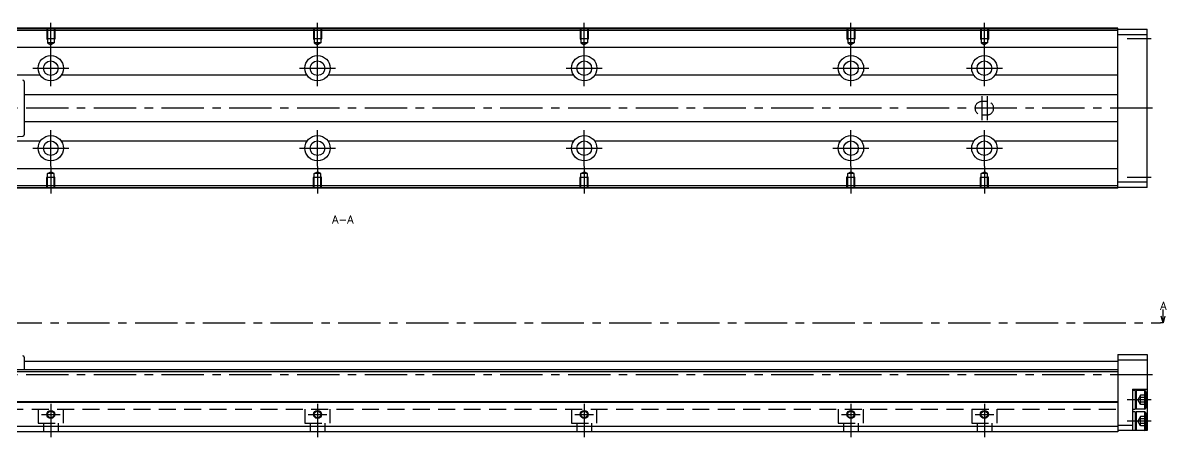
# Model space of a CAD drawing. Extents: x -2 to 803, y -8 to 279.
# Drawn here: x 374.3 to 802.9, y 8 to 163.3 of the extents above; entities that cross this region are included whole.
import ezdxf

# ---------------------------------------------------------------- set-up
doc = ezdxf.new("R2010")
doc.units = 0
doc.header["$LTSCALE"] = 0.5
doc.linetypes.add('CENTER', pattern=[50.8, 31.75, -6.35, 6.35, -6.35])
doc.linetypes.add('DASHED', pattern=[19.05, 12.7, -6.35])
for name, color, linetype in [('MSM_CENTER', 1, 'CENTER'), ('MSM_CONTINUOUS', 7, 'CONTINUOUS'), ('MSM_DASHED', 4, 'DASHED'), ('MSM_NARROW', 5, 'CONTINUOUS'), ('MSM_PART_NUMBER', 7, 'CONTINUOUS')]:
    doc.layers.add(name, color=color, linetype=linetype)
doc.styles.get("Standard").update_dxf_attribs({"font": 'txt.shx', "height": 3, "bigfont": 'bigfont.shx'})

msp = doc.modelspace()

# ---------------------------------------------------------------- linework, layer by layer
at = {"layer": 'MSM_CENTER'}
for p, q in [((384.76, 153.09), (384.76, 163.3)), ((484.76, 153.09), (484.76, 163.3)), ((584.76, 153.09), (584.76, 163.3)), ((684.76, 153.09), (684.76, 163.3)), ((734.76, 153.09), (734.76, 163.3)), ((797.26, 157.3), (788.26, 157.3)), ((384.76, 139.55), (384.76, 153.05)), ((484.76, 139.55), (484.76, 153.05)), ((584.76, 139.55), (584.76, 153.05)), ((684.76, 139.55), (684.76, 153.05)), ((734.76, 139.55), (734.76, 153.05)), ((378.01, 146.3), (391.51, 146.3)), ((478.01, 146.3), (491.51, 146.3)), ((578.01, 146.3), (591.51, 146.3)), ((678.01, 146.3), (691.51, 146.3)), ((728.01, 146.3), (741.51, 146.3)), ((733.76, 135.8), (733.76, 126.8)), ((735.76, 135.8), (735.76, 126.8)), ((797.76, 131.3), (196.26, 131.3)), ((384.76, 109.55), (384.76, 123.05)), ((484.76, 109.55), (484.76, 123.05)), ((584.76, 109.55), (584.76, 123.05)), ((684.76, 109.55), (684.76, 123.05)), ((734.76, 109.55), (734.76, 123.05)), ((378.01, 116.3), (391.51, 116.3)), ((478.01, 116.3), (491.51, 116.3)), ((578.01, 116.3), (591.51, 116.3)), ((678.01, 116.3), (691.51, 116.3)), ((728.01, 116.3), (741.51, 116.3)), ((384.76, 109.51), (384.76, 99.3)), ((484.76, 109.51), (484.76, 99.3)), ((584.76, 109.51), (584.76, 99.3)), ((684.76, 109.51), (684.76, 99.3)), ((734.76, 109.51), (734.76, 99.3)), ((797.26, 105.3), (788.26, 105.3)), ((187.76, 50.8), (800.76, 50.8)), ((797.76, 31.3), (196.26, 31.3)), ((797.26, 22), (788.26, 22)), ((384.76, 20.5), (384.76, 8)), ((484.76, 20.5), (484.76, 8)), ((584.76, 20.5), (584.76, 8)), ((684.76, 20.5), (684.76, 8)), ((734.76, 20.5), (734.76, 8)), ((381.26, 16.5), (388.26, 16.5)), ((481.26, 16.5), (488.26, 16.5)), ((581.26, 16.5), (588.26, 16.5)), ((681.26, 16.5), (688.26, 16.5)), ((731.26, 16.5), (738.26, 16.5)), ((797.26, 14), (788.26, 14))]:
    msp.add_line(p, q, dxfattribs=at)
at = {"layer": 'MSM_CONTINUOUS'}
for p, q in [((784.76, 161.3), (234.76, 161.3)), ((784.76, 161.1), (234.76, 161.1)), ((784.76, 160.4), (234.76, 160.4)), ((784.76, 101.3), (784.76, 161.3)), ((784.76, 161), (795.76, 161)), ((784.76, 159), (795.76, 159)), ((795.76, 101.6), (795.76, 161)), ((784.76, 154.05), (367.26, 154.05)), ((380.81, 143.66), (366.76, 143.66)), ((480.81, 143.66), (388.71, 143.66)), ((580.81, 143.66), (488.71, 143.66)), ((680.81, 143.66), (588.71, 143.66)), ((730.81, 143.66), (688.71, 143.66)), ((784.76, 143.66), (738.71, 143.66)), ((374.76, 141.3), (374.76, 121.3)), ((784.76, 136.3), (374.76, 136.3)), ((374.76, 126.3), (784.76, 126.3)), ((367.26, 120.27), (374.3, 120.8)), ((380.81, 118.94), (369.26, 118.94)), ((480.81, 118.94), (388.71, 118.94)), ((580.81, 118.94), (488.71, 118.94)), ((680.81, 118.94), (588.71, 118.94)), ((730.81, 118.94), (688.71, 118.94)), ((784.76, 118.94), (738.71, 118.94)), ((784.76, 108.55), (367.26, 108.55)), ((795.76, 103.6), (784.76, 103.6)), ((784.76, 102.2), (234.76, 102.2)), ((784.76, 101.5), (234.76, 101.5)), ((784.76, 101.3), (234.76, 101.3)), ((795.76, 101.6), (784.76, 101.6)), ((801.76, 50.8), (801.76, 55.8)), ((801.76, 50.8), (801.09, 53.3)), ((802.43, 53.3), (801.76, 50.8)), ((801.76, 50.8), (800.76, 50.8)), ((784.76, 39), (784.76, 10)), ((784.76, 39), (795.76, 39)), ((795.76, 39), (795.76, 10.5)), ((374.76, 38.03), (374.76, 33.2)), ((784.76, 36.3), (374.76, 36.3)), ((784.76, 37), (795.76, 37)), ((784.76, 33.2), (234.76, 33.2)), ((784.76, 32.5), (234.76, 32.5)), ((790.26, 26), (790.26, 10.5)), ((790.26, 26), (795.76, 26)), ((791.26, 25.5), (790.26, 25.5)), ((791.26, 25.5), (791.26, 18.5)), ((791.26, 25.1), (791.66, 25.5)), ((791.66, 25.5), (791.66, 18.5)), ((794.86, 25.5), (791.66, 25.5)), ((794.86, 25.5), (794.86, 18.5)), ((795.26, 25.1), (794.86, 25.5)), ((795.26, 25.1), (795.26, 18.9)), ((784.76, 21.2), (234.76, 21.2)), ((784.76, 21), (234.76, 21)), ((790.26, 18.5), (791.26, 18.5)), ((791.26, 17.5), (790.26, 17.5)), ((791.66, 18.5), (791.26, 18.9)), ((791.26, 17.5), (791.26, 10.5)), ((791.26, 17.1), (791.66, 17.5)), ((794.86, 18.5), (791.66, 18.5)), ((791.66, 17.5), (791.66, 10.5)), ((794.86, 17.5), (791.66, 17.5)), ((794.86, 18.5), (795.26, 18.9)), ((794.86, 17.5), (794.86, 10.5)), ((795.26, 17.1), (794.86, 17.5)), ((795.26, 17.1), (795.26, 10.9)), ((784.76, 12), (234.76, 12)), ((784.76, 10), (234.76, 10)), ((784.76, 12.5), (790.26, 12.5)), ((795.76, 10.5), (784.76, 10.5)), ((791.66, 10.5), (791.26, 10.9)), ((794.86, 10.5), (795.26, 10.9))]:
    msp.add_line(p, q, dxfattribs=at)
for centre, radius in [((384.76, 146.3), 4.75), ((484.76, 146.3), 4.75), ((584.76, 146.3), 4.75), ((684.76, 146.3), 4.75), ((734.76, 146.3), 4.75), ((384.76, 146.3), 2.75), ((484.76, 146.3), 2.75), ((584.76, 146.3), 2.75), ((684.76, 146.3), 2.75), ((734.76, 146.3), 2.75), ((384.76, 116.3), 4.75), ((484.76, 116.3), 4.75), ((584.76, 116.3), 4.75), ((684.76, 116.3), 4.75), ((734.76, 116.3), 4.75), ((384.76, 116.3), 2.75), ((484.76, 116.3), 2.75), ((584.76, 116.3), 2.75), ((684.76, 116.3), 2.75), ((734.76, 116.3), 2.75), ((384.76, 16.5), 1.23), ((484.76, 16.5), 1.23), ((584.76, 16.5), 1.23), ((684.76, 16.5), 1.23), ((734.76, 16.5), 1.23)]:
    msp.add_circle(centre, radius, dxfattribs=at)
for centre, start, end in [((374.26, 141.3), 0, 86.1934), ((374.26, 121.3), 274.3133, 0), ((374.26, 38.03), 0, 86.4237)]:
    msp.add_arc(centre, 0.5, start, end, dxfattribs=at)
at = {"layer": 'MSM_DASHED'}
for p, q in [((383.26, 161.3), (383.26, 157.3)), ((383.53, 161.3), (383.53, 155.8)), ((385.99, 161.3), (385.99, 155.8)), ((386.26, 161.3), (386.26, 157.3)), ((483.26, 161.3), (483.26, 157.3)), ((483.53, 161.3), (483.53, 155.8)), ((485.99, 161.3), (485.99, 155.8)), ((486.26, 161.3), (486.26, 157.3)), ((583.26, 161.3), (583.26, 157.3)), ((583.53, 161.3), (583.53, 155.8)), ((585.99, 161.3), (585.99, 155.8)), ((586.26, 161.3), (586.26, 157.3)), ((683.26, 161.3), (683.26, 157.3)), ((683.53, 161.3), (683.53, 155.8)), ((685.99, 161.3), (685.99, 155.8)), ((686.26, 161.3), (686.26, 157.3)), ((733.26, 161.3), (733.26, 157.3)), ((733.53, 161.3), (733.53, 155.8)), ((735.99, 161.3), (735.99, 155.8)), ((736.26, 161.3), (736.26, 157.3)), ((383.26, 157.3), (383.53, 156.83)), ((386.26, 157.3), (383.26, 157.3)), ((385.99, 155.8), (383.53, 155.8)), ((383.53, 155.8), (384.76, 155.09)), ((385.99, 155.8), (384.76, 155.09)), ((386.26, 157.3), (385.99, 156.83)), ((483.26, 157.3), (483.53, 156.83)), ((486.26, 157.3), (483.26, 157.3)), ((485.99, 155.8), (483.53, 155.8)), ((483.53, 155.8), (484.76, 155.09)), ((485.99, 155.8), (484.76, 155.09)), ((486.26, 157.3), (485.99, 156.83)), ((586.26, 157.3), (583.26, 157.3)), ((583.26, 157.3), (583.53, 156.83)), ((583.53, 155.8), (584.76, 155.09)), ((585.99, 155.8), (583.53, 155.8)), ((585.99, 155.8), (584.76, 155.09)), ((586.26, 157.3), (585.99, 156.83)), ((686.26, 157.3), (683.26, 157.3)), ((683.26, 157.3), (683.53, 156.83)), ((683.53, 155.8), (684.76, 155.09)), ((685.99, 155.8), (683.53, 155.8)), ((685.99, 155.8), (684.76, 155.09)), ((686.26, 157.3), (685.99, 156.83)), ((733.26, 157.3), (733.53, 156.83)), ((736.26, 157.3), (733.26, 157.3)), ((733.53, 155.8), (734.76, 155.09)), ((735.99, 155.8), (733.53, 155.8)), ((735.99, 155.8), (734.76, 155.09)), ((736.26, 157.3), (735.99, 156.83)), ((735.76, 133.8), (733.76, 133.8)), ((733.76, 128.8), (735.76, 128.8)), ((383.53, 106.8), (384.76, 107.51)), ((385.99, 106.8), (384.76, 107.51)), ((483.53, 106.8), (484.76, 107.51)), ((485.99, 106.8), (484.76, 107.51)), ((583.53, 106.8), (584.76, 107.51)), ((585.99, 106.8), (584.76, 107.51)), ((683.53, 106.8), (684.76, 107.51)), ((685.99, 106.8), (684.76, 107.51)), ((733.53, 106.8), (734.76, 107.51)), ((735.99, 106.8), (734.76, 107.51)), ((383.26, 105.3), (383.53, 105.77)), ((383.26, 101.3), (383.26, 105.3)), ((386.26, 105.3), (383.26, 105.3)), ((383.53, 101.3), (383.53, 106.8)), ((385.99, 106.8), (383.53, 106.8)), ((385.99, 101.3), (385.99, 106.8)), ((386.26, 105.3), (385.99, 105.77)), ((386.26, 101.3), (386.26, 105.3)), ((483.26, 105.3), (483.53, 105.77)), ((483.26, 101.3), (483.26, 105.3)), ((486.26, 105.3), (483.26, 105.3)), ((483.53, 101.3), (483.53, 106.8)), ((485.99, 106.8), (483.53, 106.8)), ((485.99, 101.3), (485.99, 106.8)), ((486.26, 105.3), (485.99, 105.77)), ((486.26, 101.3), (486.26, 105.3)), ((583.26, 105.3), (583.53, 105.77)), ((586.26, 105.3), (583.26, 105.3)), ((583.26, 101.3), (583.26, 105.3)), ((585.99, 106.8), (583.53, 106.8)), ((583.53, 101.3), (583.53, 106.8)), ((585.99, 101.3), (585.99, 106.8)), ((586.26, 105.3), (585.99, 105.77)), ((586.26, 101.3), (586.26, 105.3)), ((683.26, 105.3), (683.53, 105.77)), ((686.26, 105.3), (683.26, 105.3)), ((683.26, 101.3), (683.26, 105.3)), ((683.53, 101.3), (683.53, 106.8)), ((685.99, 106.8), (683.53, 106.8)), ((685.99, 101.3), (685.99, 106.8)), ((686.26, 105.3), (685.99, 105.77)), ((686.26, 101.3), (686.26, 105.3)), ((733.26, 105.3), (733.53, 105.77)), ((733.26, 101.3), (733.26, 105.3)), ((736.26, 105.3), (733.26, 105.3)), ((733.53, 101.3), (733.53, 106.8)), ((735.99, 106.8), (733.53, 106.8)), ((735.99, 101.3), (735.99, 106.8)), ((736.26, 105.3), (735.99, 105.77)), ((736.26, 101.3), (736.26, 105.3)), ((793.26, 23.73), (792.26, 22)), ((793.26, 20.27), (792.26, 22)), ((795.26, 23.73), (793.26, 23.73)), ((793.26, 20.27), (793.26, 23.73)), ((795.26, 22.87), (793.26, 22.87)), ((234.76, 18.5), (784.76, 18.5)), ((380.01, 18.5), (380.01, 13.2)), ((389.51, 13.2), (389.51, 18.5)), ((480.01, 18.5), (480.01, 13.2)), ((489.51, 13.2), (489.51, 18.5)), ((580.01, 18.5), (580.01, 13.2)), ((589.51, 13.2), (589.51, 18.5)), ((680.01, 18.5), (680.01, 13.2)), ((689.51, 13.2), (689.51, 18.5)), ((730.01, 18.5), (730.01, 13.2)), ((739.51, 13.2), (739.51, 18.5)), ((795.26, 21.13), (793.26, 21.13)), ((795.26, 20.27), (793.26, 20.27)), ((380.01, 13.2), (389.51, 13.2)), ((382.01, 13.2), (382.01, 10)), ((387.51, 13.2), (387.51, 10)), ((480.01, 13.2), (489.51, 13.2)), ((482.01, 13.2), (482.01, 10)), ((487.51, 13.2), (487.51, 10)), ((580.01, 13.2), (589.51, 13.2)), ((582.01, 13.2), (582.01, 10)), ((587.51, 13.2), (587.51, 10)), ((680.01, 13.2), (689.51, 13.2)), ((682.01, 13.2), (682.01, 10)), ((687.51, 13.2), (687.51, 10)), ((730.01, 13.2), (739.51, 13.2)), ((732.01, 13.2), (732.01, 10)), ((737.51, 13.2), (737.51, 10)), ((793.26, 15.73), (792.26, 14)), ((793.26, 12.27), (792.26, 14)), ((795.26, 15.73), (793.26, 15.73)), ((793.26, 12.27), (793.26, 15.73)), ((795.26, 14.87), (793.26, 14.87)), ((795.26, 13.13), (793.26, 13.13)), ((795.26, 12.27), (793.26, 12.27))]:
    msp.add_line(p, q, dxfattribs=at)
for centre, start, end in [((733.76, 131.3), 90, 270), ((735.76, 131.3), 270, 90)]:
    msp.add_arc(centre, 2.5, start, end, dxfattribs=at)
at = {"layer": 'MSM_NARROW'}
for centre in [(384.76, 16.5), (484.76, 16.5), (584.76, 16.5), (684.76, 16.5), (734.76, 16.5)]:
    msp.add_circle(centre, 1.5, dxfattribs=at)

# ---------------------------------------------------------------- texts
at = {"layer": 'MSM_PART_NUMBER'}
for s, p in [('A-A', (490.26, 88.1)), ('A', (800.73, 55.74))]:
    msp.add_text(s, height=3, dxfattribs=at).set_placement(p)

doc.saveas('drawing.dxf')
